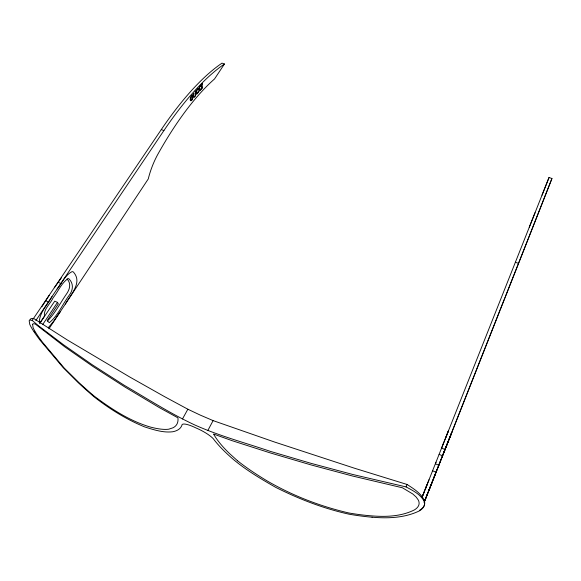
<?xml version="1.0" encoding="UTF-8"?>
<svg xmlns="http://www.w3.org/2000/svg" width="581" height="581" viewBox="0 0 581 581"><rect width="100%" height="100%" fill="white"/><g stroke="black" fill="none" stroke-linecap="round" stroke-linejoin="round"><path stroke-width="0.87" d="M448.06 441.959L448.292 441.335M450.152 436.709L451.844 432.366L446.636 445.307M422.264 496.791L426.665 485.687M435.561 463.304L435.982 462.236M443.463 443.397L441.72 447.806M444.857 439.868L443.223 443.986M427.66 493.356L425.212 499.616L425.408 499.152M430.536 486.108L428.662 490.894L430.078 487.437M424.45 501.468L499.733 310.813M529.262 227.258L549.038 177.488L551.95 178.512L544.956 196.225A203.386 0.523 -68.4 0 1 532.61 227.621M433.324 479.027L451.51 433.179M424.13 502.55L518.557 263.425A244.427 0.625 -68.4 0 0 551.95 178.512M429.018 479.768L425.219 489.369L427.115 484.598M445.104 439.28L448.416 430.906L445.387 438.517M422.205 496.915L535.057 212.697M542.015 195.187L549.038 177.488M505.012 297.508L500.038 310.036M505.325 296.724L508.927 287.617A203.386 0.523 -68.4 0 0 532.29 228.442M442.257 456.397L446.346 446.034M434.966 475.156L425.742 498.345M444.327 451.168L446.273 446.288M432.525 481.315L430.543 486.304M422.438 496.377L424.558 491.047M372.065 517.206A75.617 20.103 11.2 0 1 349.028 514.185C323.842 508.622 299.636 499.297 276.578 487.8L275.692 487.35C261.225 479.107 246.802 470.545 233.932 459.92A175.375 46.509 23.8 0 1 213.329 438.778A18.737 4.619 26.6 0 0 195.964 427.936A18.73 4.365 29.7 0 0 182.114 424.551A160.901 36.516 32.2 0 1 172.644 431.77C163.101 432.91 153.682 429.744 144.698 426.926C126.607 419.576 109.991 409.162 94.594 397.244A70.17 9.55 43.1 0 1 78.37 382.806L62.922 367.345L39.966 340.081A78.595 8.751 46 0 1 29.754 324.351L29.159 320.676L30.118 320.073L32.187 320.392L38.164 325.513L63.46 344.729L92.234 364.759L124.109 385.21C147.509 398.842 170.335 413.578 194.933 425.038C219.342 435.932 245.226 442.824 270.47 451.408L311.104 463.362L352.856 474.503L406.068 486.914L407.07 484.467L354.7 468.293L274.428 441.988L213.111 420.608L200.314 415.132L187.859 409.22L164.387 396.554L129.708 376.982L67.309 339.958L33.545 318.395L31.113 318.599L29.907 319.572M446.578 445.533L446.854 444.85M438.982 464.8L439.418 463.732M207.838 430.477L213.111 420.608M182.485 418.959L187.859 409.22M41.847 306.804L49.124 295.424M51.949 296.659C47.606 304.88 39.138 312.781 39.348 322.535M65.326 304.088C70.381 294.712 83.112 282.526 73.264 271.879L72.117 271.603C65.137 275.045 61.877 283.194 57.12 288.989M48.964 328.766L148.257 178.955A41.469 16.246 -69.3 0 1 158.177 153.682A187.786 63.402 -67.9 0 1 214.527 78.972L224.455 63.997L222.007 63.14A225.544 75.791 -67.3 0 0 161.286 129.578L32.187 320.392M42.609 324.677L57.504 302.381L54.723 301.169L39.798 323.421M39.726 323.138L44.447 316.1C43.401 309.107 50.518 303.689 53.103 297.813C58.144 291.546 61.361 283.041 68.202 278.517L69.001 278.887C73.961 283.826 73.039 290.544 68.979 295.576C62.414 304.459 57.977 315.737 49.291 322.695L47.163 320.596L58.332 303.863L57.504 302.381M35.884 320.494L163.915 130.558A225.682 75.269 -67.3 0 1 224.455 63.997M60.359 311.583L53.445 321.518L48.579 327.364M54.302 287.769L61.346 277.871M47.417 321.046C55.093 313.319 60.083 303.304 66.234 294.393C69.633 289.766 71.579 283.681 67.047 278.924M372.065 517.199C387.948 518.55 404.826 517.976 419.373 510.888A84.499 22.528 8.1 0 0 423.636 500.364C419.722 493.828 412.525 490.408 406.068 486.914M161.286 129.578L163.915 130.558M515.376 262.234L518.557 263.425M58.107 282.272L60.918 283.484M441.596 448.06L445.082 449.563M439.098 454.357L442.599 455.867M435.365 463.761L438.88 465.294M45.608 300.733L48.441 301.975M432.584 470.77L436.106 472.317M407.07 484.467C413.382 488.577 420.317 492.739 423.919 499.631L425.11 500.161M237.527 460.769L229.742 453.746A169.558 44.926 23.8 0 1 213.597 434.058L232.124 440.681L270.71 453.049L311.133 464.945L352.66 476.042L402.422 487.779L412.786 493.988L416.141 497.024L418.24 499.958A79.597 21.214 8.1 0 1 414.427 509.893C400.905 516.698 385.116 517.054 370.308 515.768A70.257 18.665 11.2 0 1 348.803 512.965C320.305 506.371 292.671 495.716 267.347 481.046A168.78 46.611 20.5 0 1 237.527 460.769M423.941 499.638A86.249 23.414 13.2 0 1 419.656 510.176M35.143 332.615A80.396 12.506 41.5 0 1 34.199 331.228M192.674 97.172L192.703 98.806C192.464 99.961 190.241 102.067 190.205 99.765A2.956 1.155 -71.6 0 1 190.285 98.821L191.04 96.569L192.522 94.732L192.623 96.032L191.977 95.669L191.004 97.063L190.844 100.07L191.505 100.273L192.311 99.177C191.309 98.116 193.248 95.393 192.674 97.172M195.347 94.224C195.463 97.376 192.812 98.385 193.785 93.882C194.613 91.471 191.861 96.018 193.524 97.332C197.489 97.557 194.635 85.124 195.347 94.224M196.102 92.749L196.175 93.759A2.774 1.075 -71.8 0 0 196.603 94.296L198.31 92.19L198.513 91.442L197.823 93.04L196.836 93.686L196.785 90.658L197.743 89.133L198.419 89.561L198.332 88.152L197.228 89.416A2.752 1.06 -71.8 0 0 196.727 90.273A2.644 1.024 -71.8 0 0 196.342 91.311A3.072 1.191 -71.8 0 0 196.131 92.408L196.102 92.749M198.782 89.706L198.862 90.716A2.767 1.068 -71.9 0 0 199.276 91.253L200.968 89.162L201.179 88.414L200.489 90.004L199.508 90.643L199.465 87.622L200.416 86.097L201.091 86.54L201.004 85.124L199.908 86.38A2.738 1.053 -71.9 0 0 199.414 87.23A2.636 1.017 -71.9 0 0 199.029 88.268A3.065 1.177 -71.9 0 0 198.811 89.358L198.782 89.706M201.796 87.971L201.425 89.162L202.551 87.884L202.13 84.739L202.5 83.541L201.367 84.819L201.796 87.971M32.594 324.242L33.095 327.64A74.056 8.243 46 0 0 42.631 342.398L64.244 368.085L78.747 382.4A65.203 8.868 43.1 0 0 93.897 395.879C110.978 408.755 129.323 420.746 149.971 426.948A154.96 32.667 35.1 0 0 168.744 429.199L173.036 427.769A155.585 35.281 32.2 0 0 177.917 417.833L159.492 407.702L125.068 387.113L93.338 366.734L64.687 346.777L35.259 324.002L33.531 323.711L32.594 324.242"/></g></svg>
